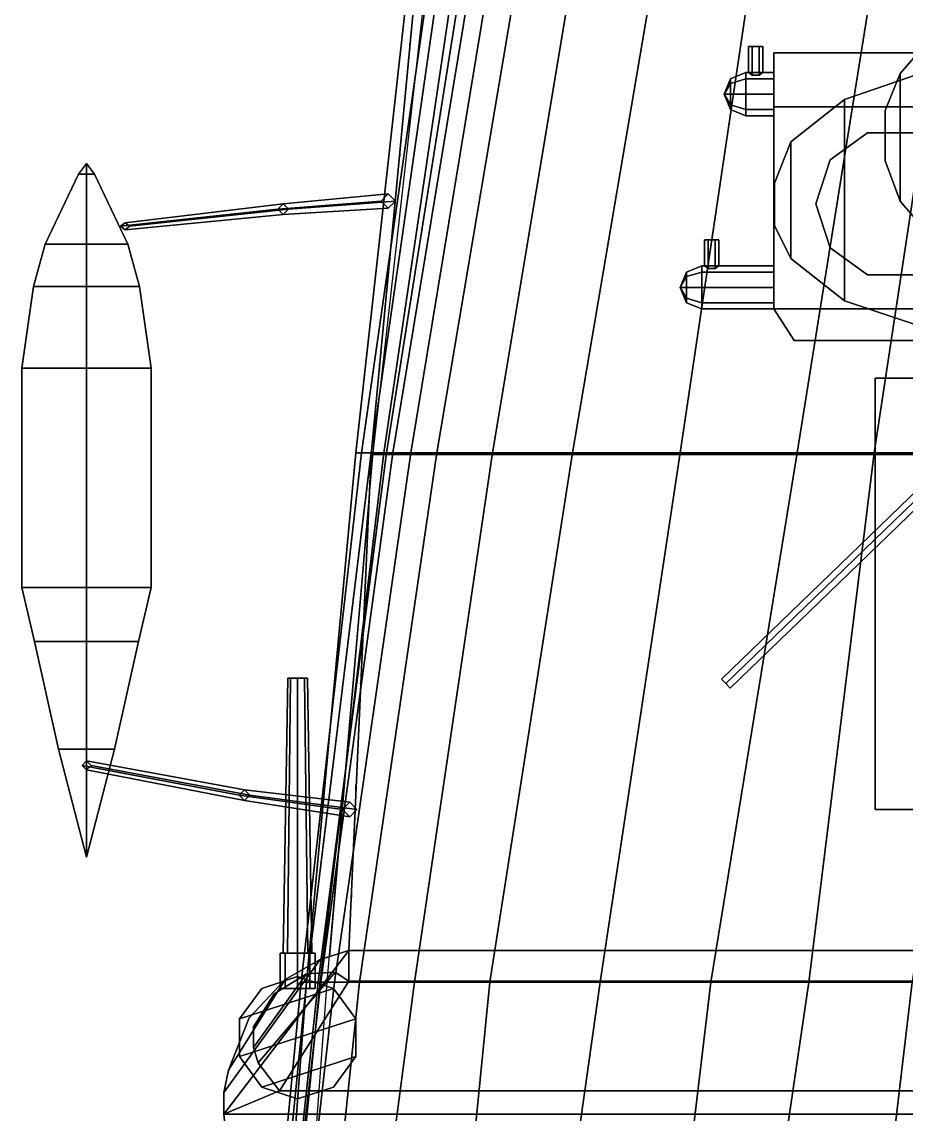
# Model space of a CAD drawing. Header units: millimetres. Extents: x -15 to 15, y -108 to 101.
# Drawn here: x -14.67 to -4.82, y 30.51 to 42.67 of the extents above; entities that cross this region are included whole.
import ezdxf

# ---------------------------------------------------------------- set-up
doc = ezdxf.new("R2010")
doc.units = ezdxf.units.MM
for name, color, linetype in [('boats', 1, 'Continuous'), ('citadelle', 3, 'Continuous'), ('gun', 1, 'Continuous'), ('platforms', 6, 'Continuous'), ('railings', 6, 'Continuous'), ('rangefinders', 2, 'Continuous'), ('superstructure', 4, 'Continuous'), ('turret', 2, 'Continuous')]:
    doc.layers.add(name, color=color, linetype=linetype)

msp = doc.modelspace()

# ---------------------------------------------------------------- linework, layer by layer
for points in [[(-10.3, 43.74, 1.8), (-10.05, 43.74, -2.09), (-10.89, 37.87, -2.09), (-10.95, 37.87, 1.77)], [(-10.1, 43.74, 1.9), (-10.3, 43.74, 1.8), (-10.95, 37.87, 1.77), (-10.76, 37.87, 1.9)], [(-10.05, 43.74, -2.09), (-9.94, 43.74, -3.04), (-10.78, 37.87, -3.04), (-10.89, 37.87, -2.09)], [(-9.94, 43.74, -3.04), (-9.77, 43.74, -3.26), (-10.64, 37.87, -3.26), (-10.78, 37.87, -3.04)], [(-9.77, 43.74, -3.26), (-9.68, 43.74, -4.67), (-10.61, 37.87, -4.67), (-10.64, 37.87, -3.26)], [(-9.68, 43.74, -4.67), (-9.57, 43.74, -5.55), (-10.54, 37.87, -5.55), (-10.61, 37.87, -4.67)], [(-9.57, 43.74, -5.55), (-9.37, 43.74, -6.29), (-10.34, 37.87, -6.29), (-10.54, 37.87, -5.55)], [(-9.37, 43.74, -6.29), (-9.06, 43.74, -6.87), (-10.05, 37.87, -6.87), (-10.34, 37.87, -6.29)], [(-9.06, 43.74, -6.87), (-8.45, 43.74, -7.58), (-9.43, 37.87, -7.58), (-10.05, 37.87, -6.87)], [(-8.45, 43.74, -7.58), (-7.54, 43.74, -8.23), (-8.54, 37.87, -8.23), (-9.43, 37.87, -7.58)], [(-7.54, 43.74, -8.23), (-6.47, 43.74, -8.76), (-7.34, 37.87, -8.76), (-8.54, 37.87, -8.23)], [(-6.47, 43.74, -8.76), (-5.1, 43.74, -9.13), (-6.04, 37.87, -9.13), (-7.34, 37.87, -8.76)], [(-5.1, 43.74, -9.13), (-4.29, 43.74, -9.3), (-5.18, 37.87, -9.3), (-6.04, 37.87, -9.13)], [(-4.29, 43.74, -9.3), (-3.31, 43.74, -9.42), (-3.99, 37.87, -9.42), (-5.18, 37.87, -9.3)], [(-10.59, 40.75, 6.02), (-10.67, 40.67, 6.02), (-11.82, 40.58, 7.02), (-11.76, 40.64, 7.02)], [(-10.51, 40.67, 6.02), (-10.59, 40.75, 6.02), (-11.76, 40.64, 7.02), (-11.7, 40.58, 7.02)], [(-10.59, 40.75, 2.39), (-10.67, 40.67, 2.39), (-10.67, 40.67, 6.02), (-10.59, 40.75, 6.02)], [(-10.51, 40.67, 2.39), (-10.59, 40.75, 2.39), (-10.59, 40.75, 6.02), (-10.51, 40.67, 6.02)], [(-11.76, 40.64, 7.02), (-11.82, 40.58, 7.02), (-13.57, 40.39, 8.28), (-13.52, 40.43, 8.28)], [(-11.7, 40.58, 7.02), (-11.76, 40.64, 7.02), (-13.52, 40.43, 8.28), (-13.47, 40.39, 8.28)], [(-10.67, 40.67, 6.02), (-10.59, 40.59, 6.02), (-11.76, 40.52, 7.02), (-11.82, 40.58, 7.02)], [(-10.59, 40.59, 6.02), (-10.51, 40.67, 6.02), (-11.7, 40.58, 7.02), (-11.76, 40.52, 7.02)], [(-10.67, 40.67, 2.39), (-10.59, 40.59, 2.39), (-10.59, 40.59, 6.02), (-10.67, 40.67, 6.02)], [(-10.59, 40.59, 2.39), (-10.51, 40.67, 2.39), (-10.51, 40.67, 6.02), (-10.59, 40.59, 6.02)], [(-11.82, 40.58, 7.02), (-11.76, 40.52, 7.02), (-13.52, 40.35, 8.28), (-13.57, 40.39, 8.28)], [(-11.76, 40.52, 7.02), (-11.7, 40.58, 7.02), (-13.47, 40.39, 8.28), (-13.52, 40.35, 8.28)], [(-13.47, 40.39, 8.28), (-13.52, 40.43, 8.28), (-13.57, 40.39, 8.28), (-13.52, 40.35, 8.28)], [(-10.89, 37.87, -2.09), (-10.78, 37.87, -3.04), (-11.5, 31.98, -3.04), (-11.56, 31.98, -2.09)], [(-10.95, 37.87, 1.77), (-10.89, 37.87, -2.09), (-11.56, 31.98, -2.09), (-11.5, 31.98, 1.76)], [(-10.78, 37.87, -3.04), (-10.64, 37.87, -3.26), (-11.35, 31.98, -3.26), (-11.5, 31.98, -3.04)], [(-10.76, 37.87, 1.9), (-10.95, 37.87, 1.77), (-11.5, 31.98, 1.76), (-11.27, 31.98, 1.9)], [(-10.64, 37.87, -3.26), (-10.61, 37.87, -4.67), (-11.37, 31.98, -4.75), (-11.35, 31.98, -3.26)], [(-10.61, 37.87, -4.67), (-10.54, 37.87, -5.55), (-11.34, 31.98, -5.55), (-11.37, 31.98, -4.75)], [(-10.54, 37.87, -5.55), (-10.34, 37.87, -6.29), (-11.19, 31.98, -6.29), (-11.34, 31.98, -5.55)], [(-10.34, 37.87, -6.29), (-10.05, 37.87, -6.87), (-10.91, 31.98, -6.87), (-11.19, 31.98, -6.29)], [(-10.05, 37.87, -6.87), (-9.43, 37.87, -7.58), (-10.3, 31.98, -7.58), (-10.91, 31.98, -6.87)], [(-9.43, 37.87, -7.58), (-8.54, 37.87, -8.23), (-9.46, 31.98, -8.23), (-10.3, 31.98, -7.58)], [(-8.54, 37.87, -8.23), (-7.34, 37.87, -8.76), (-8.23, 31.98, -8.76), (-9.46, 31.98, -8.23)], [(-7.34, 37.87, -8.76), (-6.04, 37.87, -9.13), (-7, 31.98, -9.13), (-8.23, 31.98, -8.76)], [(-6.04, 37.87, -9.13), (-5.18, 37.87, -9.3), (-5.91, 31.98, -9.3), (-7, 31.98, -9.13)], [(-5.18, 37.87, -9.3), (-3.99, 37.87, -9.42), (-4.76, 31.98, -9.42), (-5.91, 31.98, -9.3)], [(-10.8, 37.408, 1.9), (-10.8, 37.408, 1.9), (-11.246, 32.263, 1.9), (-11.03, 32.33, 1.9)], [(-13.9, 34.39, 8.28), (-13.95, 34.44, 8.28), (-14, 34.39, 8.28), (-13.95, 34.34, 8.28)], [(-12.19, 34.12, 7.02), (-12.25, 34.06, 7.02), (-14, 34.39, 8.28), (-13.95, 34.44, 8.28)], [(-12.13, 34.06, 7.02), (-12.19, 34.12, 7.02), (-13.95, 34.44, 8.28), (-13.9, 34.39, 8.28)], [(-12.25, 34.06, 7.02), (-12.19, 34, 7.02), (-13.95, 34.34, 8.28), (-14, 34.39, 8.28)], [(-12.19, 34, 7.02), (-12.13, 34.06, 7.02), (-13.9, 34.39, 8.28), (-13.95, 34.34, 8.28)], [(-11.02, 33.98, 6.02), (-11.1, 33.9, 6.02), (-12.25, 34.06, 7.02), (-12.19, 34.12, 7.02)], [(-11.1, 33.9, 6.02), (-11.02, 33.82, 6.02), (-12.19, 34, 7.02), (-12.25, 34.06, 7.02)], [(-10.94, 33.9, 6.02), (-11.02, 33.98, 6.02), (-12.19, 34.12, 7.02), (-12.13, 34.06, 7.02)], [(-11.02, 33.82, 6.02), (-10.94, 33.9, 6.02), (-12.13, 34.06, 7.02), (-12.19, 34, 7.02)], [(-11.02, 33.98, 2.39), (-11.1, 33.9, 2.39), (-11.1, 33.9, 6.02), (-11.02, 33.98, 6.02)], [(-10.94, 33.9, 2.39), (-11.02, 33.98, 2.39), (-11.02, 33.98, 6.02), (-10.94, 33.9, 6.02)], [(-11.1, 33.9, 2.39), (-11.02, 33.82, 2.39), (-11.02, 33.82, 6.02), (-11.1, 33.9, 6.02)], [(-11.02, 33.82, 2.39), (-10.94, 33.9, 2.39), (-10.94, 33.9, 6.02), (-11.02, 33.82, 6.02)], [(-11.5, 31.98, 1.76), (-11.56, 31.98, -2.09), (-12.13, 26.04, -2.11), (-11.95, 26.04, 1.74)], [(-11.56, 31.98, -2.09), (-11.5, 31.98, -3.04), (-12.09, 26.04, -3.04), (-12.13, 26.04, -2.11)], [(-11.5, 31.98, -3.04), (-11.35, 31.98, -3.26), (-11.94, 26.04, -3.26), (-12.09, 26.04, -3.04)], [(-11.37, 31.98, -4.75), (-11.34, 31.98, -5.55), (-12.01, 26.04, -5.55), (-12.01, 26.04, -4.75)], [(-11.35, 31.98, -3.26), (-11.37, 31.98, -4.75), (-12.01, 26.04, -4.75), (-11.94, 26.04, -3.26)], [(-11.34, 31.98, -5.55), (-11.19, 31.98, -6.29), (-11.86, 26.04, -6.29), (-12.01, 26.04, -5.55)], [(-11.27, 31.98, 1.9), (-11.5, 31.98, 1.76), (-11.95, 26.04, 1.74), (-11.71, 26.04, 1.9)], [(-11.19, 31.98, -6.29), (-10.91, 31.98, -6.87), (-11.53, 26.04, -7), (-11.86, 26.04, -6.29)], [(-10.91, 31.98, -6.87), (-10.3, 31.98, -7.58), (-11.08, 26.04, -7.58), (-11.53, 26.04, -7)], [(-10.3, 31.98, -7.58), (-9.46, 31.98, -8.23), (-10.05, 26.04, -8.31), (-11.08, 26.04, -7.58)], [(-9.46, 31.98, -8.23), (-8.23, 31.98, -8.76), (-9.07, 26.04, -8.76), (-10.05, 26.04, -8.31)], [(-8.23, 31.98, -8.76), (-7, 31.98, -9.13), (-7.71, 26.04, -9.13), (-9.07, 26.04, -8.76)], [(-7, 31.98, -9.13), (-5.91, 31.98, -9.3), (-6.78, 26.04, -9.3), (-7.71, 26.04, -9.13)], [(-5.91, 31.98, -9.3), (-4.76, 31.98, -9.42), (-5.46, 26.04, -9.42), (-6.78, 26.04, -9.3)], [(-4.76, 31.98, -9.42), (-2.49, 31.98, -9.51), (-3.25, 26.04, -9.51), (-5.46, 26.04, -9.42)]]:
    msp.add_3dface(points)
at = {"layer": 'boats'}
for points in [[(-13.95, 41.09, 6.54), (-13.95, 40.97, 6.11), (-14.04, 40.97, 6.96), (-13.95, 41.09, 6.97)], [(-13.95, 41.09, 6.97), (-14.04, 40.97, 6.96), (-13.95, 40.97, 6.11), (-13.95, 41.09, 6.54)], [(-13.95, 41.09, 6.97), (-13.86, 40.97, 6.96), (-13.95, 40.97, 6.11), (-13.95, 41.09, 6.54)], [(-13.95, 41.09, 6.54), (-13.95, 40.97, 6.11), (-13.86, 40.97, 6.96), (-13.95, 41.09, 6.97)], [(-13.95, 40.97, 6.11), (-13.95, 40.19, 5.98), (-14.41, 40.19, 6.84), (-14.04, 40.97, 6.96)], [(-14.04, 40.97, 6.96), (-14.41, 40.19, 6.84), (-13.95, 40.19, 5.98), (-13.95, 40.97, 6.11)], [(-13.86, 40.97, 6.96), (-13.49, 40.19, 6.84), (-13.95, 40.19, 5.98), (-13.95, 40.97, 6.11)], [(-13.95, 40.97, 6.11), (-13.95, 40.19, 5.98), (-13.49, 40.19, 6.84), (-13.86, 40.97, 6.96)], [(-14.41, 40.19, 6.84), (-14.54, 39.72, 6.71), (-13.95, 39.72, 5.98), (-13.95, 40.19, 5.98)], [(-13.95, 40.19, 5.98), (-13.95, 39.72, 5.98), (-14.54, 39.72, 6.71), (-14.41, 40.19, 6.84)], [(-13.95, 40.19, 5.98), (-13.95, 39.72, 5.98), (-13.36, 39.72, 6.71), (-13.49, 40.19, 6.84)], [(-13.49, 40.19, 6.84), (-13.36, 39.72, 6.71), (-13.95, 39.72, 5.98), (-13.95, 40.19, 5.98)], [(-13.95, 39.72, 5.98), (-13.95, 38.81, 5.98), (-14.67, 38.81, 6.71), (-14.54, 39.72, 6.71)], [(-14.54, 39.72, 6.71), (-14.67, 38.81, 6.71), (-13.95, 38.81, 5.98), (-13.95, 39.72, 5.98)], [(-13.36, 39.72, 6.71), (-13.23, 38.81, 6.71), (-13.95, 38.81, 5.98), (-13.95, 39.72, 5.98)], [(-13.95, 39.72, 5.98), (-13.95, 38.81, 5.98), (-13.23, 38.81, 6.71), (-13.36, 39.72, 6.71)], [(-13.95, 38.81, 5.98), (-13.95, 36.37, 5.98), (-14.67, 36.37, 6.69), (-14.67, 38.81, 6.71)], [(-14.67, 38.81, 6.71), (-14.67, 36.37, 6.69), (-13.95, 36.37, 5.98), (-13.95, 38.81, 5.98)], [(-13.23, 38.81, 6.71), (-13.23, 36.37, 6.69), (-13.95, 36.37, 5.98), (-13.95, 38.81, 5.98)], [(-13.95, 38.81, 5.98), (-13.95, 36.37, 5.98), (-13.23, 36.37, 6.69), (-13.23, 38.81, 6.71)], [(-14.67, 36.37, 6.69), (-14.53, 35.77, 6.69), (-13.95, 35.77, 5.98), (-13.95, 36.37, 5.98)], [(-13.95, 36.37, 5.98), (-13.95, 35.77, 5.98), (-14.53, 35.77, 6.69), (-14.67, 36.37, 6.69)], [(-13.95, 36.37, 5.98), (-13.95, 35.77, 5.98), (-13.37, 35.77, 6.69), (-13.23, 36.37, 6.69)], [(-13.23, 36.37, 6.69), (-13.37, 35.77, 6.69), (-13.95, 35.77, 5.98), (-13.95, 36.37, 5.98)], [(-13.95, 35.77, 5.98), (-13.95, 34.57, 5.98), (-14.26, 34.57, 6.99), (-14.53, 35.77, 6.69)], [(-14.53, 35.77, 6.69), (-14.26, 34.57, 6.99), (-13.95, 34.57, 5.98), (-13.95, 35.77, 5.98)], [(-13.37, 35.77, 6.69), (-13.64, 34.57, 6.99), (-13.95, 34.57, 5.98), (-13.95, 35.77, 5.98)], [(-13.95, 35.77, 5.98), (-13.95, 34.57, 5.98), (-13.64, 34.57, 6.99), (-13.37, 35.77, 6.69)], [(-14.26, 34.57, 6.99), (-13.95, 33.37, 6.98), (-13.95, 33.37, 6.77), (-13.95, 34.57, 5.98)], [(-13.95, 34.57, 5.98), (-13.95, 33.37, 6.77), (-13.95, 33.37, 6.98), (-14.26, 34.57, 6.99)], [(-13.95, 34.57, 5.98), (-13.95, 33.37, 6.77), (-13.95, 33.37, 6.98), (-13.64, 34.57, 6.99)], [(-13.64, 34.57, 6.99), (-13.95, 33.37, 6.98), (-13.95, 33.37, 6.77), (-13.95, 34.57, 5.98)]]:
    msp.add_3dface(points, dxfattribs=at)
at = {"layer": 'citadelle'}
for points in [[(-10.26, 43.33, 4.59), (-10.26, 43.33, 1.9), (-10.78, 37.85, 1.9), (-10.78, 37.85, 4.59)], [(10.26, 43.33, 4.59), (-10.26, 43.33, 4.59), (-10.78, 37.85, 4.59), (10.78, 37.85, 4.59)], [(-10.78, 37.85, 4.59), (-10.78, 37.85, 1.9), (-11.03, 32.33, 1.9), (-11.03, 32.33, 4.59)], [(10.78, 37.85, 4.59), (-10.78, 37.85, 4.59), (-11.03, 32.33, 4.59), (11.03, 32.33, 4.59)], [(-12.42, 30.51, 3.04), (-11.8, 30.77, 3.04), (-11.03, 31.99, 3.04), (-11.03, 32.33, 3.04)], [(-12.42, 30.75, 3.04), (-12.42, 30.51, 3.04), (-11.03, 32.33, 3.04), (-11.35, 32.23, 3.04)], [(-12.37, 31, 3.04), (-12.42, 30.75, 3.04), (-11.35, 32.23, 3.04), (-11.74, 32.01, 3.04)], [(-11.74, 32.01, 1.9), (-11.74, 32.01, 3.04), (-11.35, 32.23, 3.04), (-11.35, 32.23, 1.9)], [(-11.35, 32.23, 1.9), (-11.35, 32.23, 3.04), (-11.03, 32.33, 3.04), (-11.03, 32.33, 1.9)], [(-11.03, 31.99, 3.04), (-11.03, 31.99, 4.59), (-11.03, 32.33, 4.59), (-11.03, 32.33, 3.04)], [(11.03, 32.33, 4.59), (-11.03, 32.33, 4.59), (-11.03, 31.99, 4.59), (11.03, 31.99, 4.59)], [(-12.09, 31.25, 3.95), (-11.5, 32.07, 3.95), (-11.18, 32.09, 3.95), (-12.04, 31.08, 3.95)], [(-11.5, 32.07, 4.59), (-12.09, 31.25, 4.59), (-12.04, 31.08, 4.59), (-11.18, 32.09, 4.59)], [(-12.04, 31.08, 3.95), (-11.18, 32.09, 3.95), (-11.03, 31.99, 3.95), (-11.8, 30.77, 3.95)], [(-11.18, 32.09, 4.59), (-12.04, 31.08, 4.59), (-11.8, 30.77, 4.59), (-11.03, 31.99, 4.59)], [(-11.5, 32.07, 3.95), (-11.5, 32.07, 4.59), (-11.18, 32.09, 4.59), (-11.18, 32.09, 3.95)], [(-11.18, 32.09, 3.95), (-11.18, 32.09, 4.59), (-11.03, 31.99, 4.59), (-11.03, 31.99, 3.95)], [(-12.14, 31.58, 3.04), (-12.37, 31, 3.04), (-11.74, 32.01, 3.04), (-12.14, 31.58, 3.04)], [(-12.14, 31.58, 1.9), (-12.14, 31.58, 3.04), (-11.74, 32.01, 3.04), (-11.74, 32.01, 1.9)], [(-12.09, 31.48, 3.95), (-11.86, 31.85, 3.95), (-11.5, 32.07, 3.95), (-12.09, 31.25, 3.95)], [(-11.86, 31.85, 4.59), (-12.09, 31.48, 4.59), (-12.09, 31.25, 4.59), (-11.5, 32.07, 4.59)], [(-11.86, 31.85, 3.95), (-11.86, 31.85, 4.59), (-11.5, 32.07, 4.59), (-11.5, 32.07, 3.95)], [(-11.8, 30.77, 3.04), (-11.8, 30.77, 3.95), (-11.03, 31.99, 3.95), (-11.03, 31.99, 3.04)], [(11.03, 31.99, 4.59), (-11.03, 31.99, 4.59), (-11.8, 30.77, 4.59), (11.8, 30.77, 4.59)], [(-12.09, 31.48, 3.95), (-12.09, 31.48, 4.59), (-11.86, 31.85, 4.59), (-11.86, 31.85, 3.95)], [(-12.37, 31, 1.9), (-12.37, 31, 3.04), (-12.14, 31.58, 3.04), (-12.14, 31.58, 1.9)], [(-12.09, 31.25, 3.95), (-12.09, 31.25, 4.59), (-12.09, 31.48, 4.59), (-12.09, 31.48, 3.95)], [(-12.04, 31.08, 3.95), (-12.04, 31.08, 4.59), (-12.09, 31.25, 4.59), (-12.09, 31.25, 3.95)], [(-12.42, 30.75, 1.9), (-12.42, 30.75, 3.04), (-12.37, 31, 3.04), (-12.37, 31, 1.9)], [(-11.8, 30.77, 3.95), (-11.8, 30.77, 4.59), (-12.04, 31.08, 4.59), (-12.04, 31.08, 3.95)], [(-12.42, 30.51, 3.04), (-12.42, 30.51, 4.59), (-11.8, 30.77, 4.59), (-11.8, 30.77, 3.04)], [(11.8, 30.77, 4.59), (-11.8, 30.77, 4.59), (-12.42, 30.51, 4.59), (12.42, 30.51, 4.59)], [(-12.42, 30.51, 1.9), (-12.42, 30.51, 3.04), (-12.42, 30.75, 3.04), (-12.42, 30.75, 1.9)], [(-12.41, 30.4, 1.9), (-12.41, 30.4, 4.59), (-12.42, 30.51, 4.59), (-12.42, 30.51, 1.9)], [(12.42, 30.51, 4.59), (-12.42, 30.51, 4.59), (-11.63, 22.75, 4.59), (11.63, 22.75, 4.59)]]:
    msp.add_3dface(points, dxfattribs=at)
at = {"layer": 'gun'}
for points in [[(-11.71, 35.36, 3.56), (-11.678, 35.36, 3.482), (-11.713, 32.3, 3.447), (-11.76, 32.3, 3.56)], [(-11.678, 35.36, 3.638), (-11.71, 35.36, 3.56), (-11.76, 32.3, 3.56), (-11.713, 32.3, 3.673)], [(-11.678, 35.36, 3.482), (-11.6, 35.36, 3.45), (-11.6, 32.3, 3.4), (-11.713, 32.3, 3.447)], [(-11.6, 35.36, 3.67), (-11.678, 35.36, 3.638), (-11.713, 32.3, 3.673), (-11.6, 32.3, 3.72)], [(-11.49, 35.36, 3.56), (-11.678, 35.36, 3.482), (-11.71, 35.36, 3.56), (-11.522, 35.36, 3.638)], [(-11.522, 35.36, 3.638), (-11.71, 35.36, 3.56), (-11.678, 35.36, 3.638), (-11.6, 35.36, 3.67)], [(-11.522, 35.36, 3.482), (-11.6, 35.36, 3.45), (-11.678, 35.36, 3.482), (-11.49, 35.36, 3.56)], [(-11.6, 35.36, 3.45), (-11.522, 35.36, 3.482), (-11.487, 32.3, 3.447), (-11.6, 32.3, 3.4)], [(-11.522, 35.36, 3.638), (-11.6, 35.36, 3.67), (-11.6, 32.3, 3.72), (-11.487, 32.3, 3.673)], [(-11.522, 35.36, 3.482), (-11.49, 35.36, 3.56), (-11.44, 32.3, 3.56), (-11.487, 32.3, 3.447)], [(-11.49, 35.36, 3.56), (-11.522, 35.36, 3.638), (-11.487, 32.3, 3.673), (-11.44, 32.3, 3.56)], [(-11.76, 32.3, 3.56), (-11.713, 32.3, 3.447), (-11.738, 32.3, 3.422), (-11.795, 32.3, 3.56)], [(-11.713, 32.3, 3.673), (-11.76, 32.3, 3.56), (-11.795, 32.3, 3.56), (-11.738, 32.3, 3.698)], [(-11.795, 32.3, 3.56), (-11.738, 32.3, 3.422), (-11.738, 31.91, 3.422), (-11.795, 31.91, 3.56)], [(-11.738, 32.3, 3.698), (-11.795, 32.3, 3.56), (-11.795, 31.91, 3.56), (-11.738, 31.91, 3.698)], [(-11.713, 32.3, 3.447), (-11.6, 32.3, 3.4), (-11.6, 32.3, 3.365), (-11.738, 32.3, 3.422)], [(-11.6, 32.3, 3.72), (-11.713, 32.3, 3.673), (-11.738, 32.3, 3.698), (-11.6, 32.3, 3.755)], [(-11.738, 32.3, 3.422), (-11.6, 32.3, 3.365), (-11.6, 31.91, 3.365), (-11.738, 31.91, 3.422)], [(-11.6, 32.3, 3.755), (-11.738, 32.3, 3.698), (-11.738, 31.91, 3.698), (-11.6, 31.91, 3.755)], [(-11.487, 32.3, 3.673), (-11.6, 32.3, 3.72), (-11.6, 32.3, 3.755), (-11.462, 32.3, 3.698)], [(-11.6, 32.3, 3.4), (-11.487, 32.3, 3.447), (-11.462, 32.3, 3.422), (-11.6, 32.3, 3.365)], [(-11.6, 32.3, 3.365), (-11.462, 32.3, 3.422), (-11.462, 31.91, 3.422), (-11.6, 31.91, 3.365)], [(-11.462, 32.3, 3.698), (-11.6, 32.3, 3.755), (-11.6, 31.91, 3.755), (-11.462, 31.91, 3.698)], [(-11.44, 32.3, 3.56), (-11.487, 32.3, 3.673), (-11.462, 32.3, 3.698), (-11.405, 32.3, 3.56)], [(-11.487, 32.3, 3.447), (-11.44, 32.3, 3.56), (-11.405, 32.3, 3.56), (-11.462, 32.3, 3.422)], [(-11.462, 32.3, 3.422), (-11.405, 32.3, 3.56), (-11.405, 31.91, 3.56), (-11.462, 31.91, 3.422)], [(-11.405, 32.3, 3.56), (-11.462, 32.3, 3.698), (-11.462, 31.91, 3.698), (-11.405, 31.91, 3.56)]]:
    msp.add_3dface(points, dxfattribs=at)
at = {"layer": 'platforms'}
for points in [[(-0.033, 41.838, 27.28), (0, 41.9, 27.35), (-8.388, 46.36, 27.35), (-8.421, 46.298, 27.28)], [(0, 41.9, 27.21), (-0.033, 41.838, 27.28), (-8.421, 46.298, 27.28), (-8.388, 46.36, 27.21)], [(0.033, 41.962, 27.28), (0, 41.9, 27.21), (-8.388, 46.36, 27.21), (-8.355, 46.422, 27.28)], [(0, 41.9, 27.35), (0.033, 41.962, 27.28), (-8.355, 46.422, 27.28), (-8.388, 46.36, 27.35)], [(-5.51, 41.8, 19.77), (-5.51, 39.56, 19.77), (-3.3, 38.82, 19.77), (-3.3, 42.56, 19.77)], [(-3.3, 42.56, 19.77), (-3.3, 42.56, 19.55), (-5.51, 41.8, 19.55), (-5.51, 41.8, 19.77)], [(-3.3, 42.56, 19.55), (-3.3, 38.82, 19.55), (-5.51, 39.56, 19.55), (-5.51, 41.8, 19.55)], [(-4.48, 42.56, 23.83), (-4.48, 40.19, 23.83), (-4.89, 40.67, 23.83), (-4.89, 42.09, 23.83)], [(-4.89, 40.67, 23.98), (-4.48, 40.19, 23.98), (-4.48, 42.56, 23.98), (-4.89, 42.09, 23.98)], [(-4.89, 42.09, 23.98), (-4.48, 42.56, 23.98), (-4.48, 42.56, 23.83), (-4.89, 42.09, 23.83)], [(-4.89, 42.09, 23.83), (-4.89, 40.67, 23.83), (-5.06, 41.12, 23.83), (-5.06, 41.68, 23.83)], [(-5.06, 41.68, 23.98), (-4.89, 42.09, 23.98), (-4.89, 42.09, 23.83), (-5.06, 41.68, 23.83)], [(-5.06, 41.12, 23.98), (-4.89, 40.67, 23.98), (-4.89, 42.09, 23.98), (-5.06, 41.68, 23.98)], [(-0.049, 41.95, 27.28), (0, 41.9, 27.21), (-6.834, 35.301, 27.21), (-6.882, 35.351, 27.28)], [(0, 41.9, 27.35), (-0.049, 41.95, 27.28), (-6.882, 35.351, 27.28), (-6.834, 35.301, 27.35)], [(0.049, 41.85, 27.28), (0, 41.9, 27.35), (-6.834, 35.301, 27.35), (-6.785, 35.25, 27.28)], [(0, 41.9, 27.21), (0.049, 41.85, 27.28), (-6.785, 35.25, 27.28), (-6.834, 35.301, 27.21)], [(-6.11, 41.33, 19.77), (-6.11, 40.03, 19.77), (-5.51, 39.56, 19.77), (-5.51, 41.8, 19.77)], [(-5.51, 41.8, 19.77), (-5.51, 41.8, 19.55), (-6.11, 41.33, 19.55), (-6.11, 41.33, 19.77)], [(-5.51, 41.8, 19.55), (-5.51, 39.56, 19.55), (-6.11, 40.03, 19.55), (-6.11, 41.33, 19.55)], [(-5.06, 41.68, 23.83), (-5.06, 41.12, 23.83), (-5.06, 41.12, 23.98), (-5.06, 41.68, 23.98)], [(-6.11, 41.33, 19.77), (-6.11, 41.33, 19.55), (-6.29, 40.87, 19.55), (-6.29, 40.87, 19.77)], [(-6.11, 41.33, 19.55), (-6.11, 40.03, 19.55), (-6.29, 40.4, 19.55), (-6.29, 40.87, 19.55)], [(-6.29, 40.87, 19.77), (-6.29, 40.4, 19.77), (-6.11, 40.03, 19.77), (-6.11, 41.33, 19.77)], [(-5.06, 41.12, 23.83), (-4.89, 40.67, 23.83), (-4.89, 40.67, 23.98), (-5.06, 41.12, 23.98)], [(-6.29, 40.87, 19.55), (-6.29, 40.4, 19.55), (-6.29, 40.4, 19.77), (-6.29, 40.87, 19.77)], [(-4.89, 40.67, 23.83), (-4.48, 40.19, 23.83), (-4.48, 40.19, 23.98), (-4.89, 40.67, 23.98)], [(-6.29, 40.4, 19.77), (-6.29, 40.4, 19.55), (-6.11, 40.03, 19.55), (-6.11, 40.03, 19.77)], [(-6.11, 40.03, 19.77), (-6.11, 40.03, 19.55), (-5.51, 39.56, 19.55), (-5.51, 39.56, 19.77)], [(-5.51, 39.56, 19.77), (-5.51, 39.56, 19.55), (-3.3, 38.82, 19.55), (-3.3, 38.82, 19.77)], [(-6.882, 35.351, 27.28), (-6.834, 35.301, 27.21), (-6.785, 35.25, 27.28), (-6.834, 35.301, 27.35)]]:
    msp.add_3dface(points, dxfattribs=at)
at = {"layer": 'railings'}
for points in [[(-10.78, 37.85, 5.8), (-10.26, 43.33, 5.8), (-10.26, 43.33, 5.73), (-10.78, 37.85, 5.73)], [(-10.78, 37.85, 5.73), (-10.26, 43.33, 5.73), (-10.26, 43.33, 5.8), (-10.78, 37.85, 5.8)], [(-10.78, 37.85, 5.31), (-10.26, 43.33, 5.31), (-10.26, 43.33, 5.38), (-10.78, 37.85, 5.38)], [(-10.78, 37.85, 5.38), (-10.26, 43.33, 5.38), (-10.26, 43.33, 5.31), (-10.78, 37.85, 5.31)], [(-4.89, 42.09, 24.95), (-4.48, 42.56, 24.95), (-4.48, 42.56, 25.02), (-4.89, 42.09, 25.02)], [(-4.89, 42.09, 25.02), (-4.48, 42.56, 25.02), (-4.48, 42.56, 24.95), (-4.89, 42.09, 24.95)], [(-4.89, 42.09, 24.65), (-4.48, 42.56, 24.65), (-4.48, 42.56, 24.58), (-4.89, 42.09, 24.58)], [(-4.89, 42.09, 24.58), (-4.48, 42.56, 24.58), (-4.48, 42.56, 24.65), (-4.89, 42.09, 24.65)], [(-4.89, 42.09, 24.25), (-4.48, 42.56, 24.25), (-4.48, 42.56, 24.32), (-4.89, 42.09, 24.32)], [(-4.89, 42.09, 24.32), (-4.48, 42.56, 24.32), (-4.48, 42.56, 24.25), (-4.89, 42.09, 24.25)], [(-10.35, 42.42, 4.59), (-10.35, 42.42, 5.73), (-10.35, 42.36, 5.73), (-10.35, 42.36, 4.59)], [(-10.35, 42.36, 4.59), (-10.35, 42.36, 5.73), (-10.35, 42.42, 5.73), (-10.35, 42.42, 4.59)], [(-5.06, 41.68, 25.02), (-4.89, 42.09, 25.02), (-4.89, 42.09, 24.95), (-5.06, 41.68, 24.95)], [(-5.06, 41.68, 24.95), (-4.89, 42.09, 24.95), (-4.89, 42.09, 25.02), (-5.06, 41.68, 25.02)], [(-5.06, 41.68, 24.58), (-4.89, 42.09, 24.58), (-4.89, 42.09, 24.65), (-5.06, 41.68, 24.65)], [(-5.06, 41.68, 24.65), (-4.89, 42.09, 24.65), (-4.89, 42.09, 24.58), (-5.06, 41.68, 24.58)], [(-5.06, 41.68, 24.32), (-4.89, 42.09, 24.32), (-4.89, 42.09, 24.25), (-5.06, 41.68, 24.25)], [(-5.06, 41.68, 24.25), (-4.89, 42.09, 24.25), (-4.89, 42.09, 24.32), (-5.06, 41.68, 24.32)], [(-4.89, 42.09, 23.98), (-4.89, 42.09, 24.95), (-4.91, 42.04, 24.95), (-4.91, 42.04, 23.98)], [(-4.91, 42.04, 23.98), (-4.91, 42.04, 24.95), (-4.89, 42.09, 24.95), (-4.89, 42.09, 23.98)], [(-5.06, 41.12, 24.95), (-5.06, 41.68, 24.95), (-5.06, 41.68, 25.02), (-5.06, 41.12, 25.02)], [(-5.06, 41.12, 25.02), (-5.06, 41.68, 25.02), (-5.06, 41.68, 24.95), (-5.06, 41.12, 24.95)], [(-5.06, 41.63, 23.98), (-5.06, 41.63, 24.95), (-5.06, 41.68, 24.95), (-5.06, 41.68, 23.98)], [(-5.06, 41.68, 23.98), (-5.06, 41.68, 24.95), (-5.06, 41.63, 24.95), (-5.06, 41.63, 23.98)], [(-5.06, 41.12, 24.65), (-5.06, 41.68, 24.65), (-5.06, 41.68, 24.58), (-5.06, 41.12, 24.58)], [(-5.06, 41.12, 24.58), (-5.06, 41.68, 24.58), (-5.06, 41.68, 24.65), (-5.06, 41.12, 24.65)], [(-5.06, 41.12, 24.25), (-5.06, 41.68, 24.25), (-5.06, 41.68, 24.32), (-5.06, 41.12, 24.32)], [(-5.06, 41.12, 24.32), (-5.06, 41.68, 24.32), (-5.06, 41.68, 24.25), (-5.06, 41.12, 24.25)], [(-10.46, 41.23, 4.59), (-10.46, 41.23, 5.73), (-10.46, 41.17, 5.73), (-10.46, 41.17, 4.59)], [(-10.46, 41.17, 4.59), (-10.46, 41.17, 5.73), (-10.46, 41.23, 5.73), (-10.46, 41.23, 4.59)], [(-4.89, 40.67, 25.02), (-5.06, 41.12, 25.02), (-5.06, 41.12, 24.95), (-4.89, 40.67, 24.95)], [(-4.89, 40.67, 24.95), (-5.06, 41.12, 24.95), (-5.06, 41.12, 25.02), (-4.89, 40.67, 25.02)], [(-5.06, 41.12, 23.98), (-5.06, 41.12, 24.95), (-5.04, 41.07, 24.95), (-5.04, 41.07, 23.98)], [(-5.04, 41.07, 23.98), (-5.04, 41.07, 24.95), (-5.06, 41.12, 24.95), (-5.06, 41.12, 23.98)], [(-4.89, 40.67, 24.58), (-5.06, 41.12, 24.58), (-5.06, 41.12, 24.65), (-4.89, 40.67, 24.65)], [(-4.89, 40.67, 24.65), (-5.06, 41.12, 24.65), (-5.06, 41.12, 24.58), (-4.89, 40.67, 24.58)], [(-4.89, 40.67, 24.32), (-5.06, 41.12, 24.32), (-5.06, 41.12, 24.25), (-4.89, 40.67, 24.25)], [(-4.89, 40.67, 24.25), (-5.06, 41.12, 24.25), (-5.06, 41.12, 24.32), (-4.89, 40.67, 24.32)], [(-4.48, 40.19, 24.95), (-4.89, 40.67, 24.95), (-4.89, 40.67, 25.02), (-4.48, 40.19, 25.02)], [(-4.48, 40.19, 25.02), (-4.89, 40.67, 25.02), (-4.89, 40.67, 24.95), (-4.48, 40.19, 24.95)], [(-4.89, 40.67, 23.98), (-4.89, 40.67, 24.95), (-4.85, 40.62, 24.95), (-4.85, 40.62, 23.98)], [(-4.85, 40.62, 23.98), (-4.85, 40.62, 24.95), (-4.89, 40.67, 24.95), (-4.89, 40.67, 23.98)], [(-4.48, 40.19, 24.65), (-4.89, 40.67, 24.65), (-4.89, 40.67, 24.58), (-4.48, 40.19, 24.58)], [(-4.48, 40.19, 24.58), (-4.89, 40.67, 24.58), (-4.89, 40.67, 24.65), (-4.48, 40.19, 24.65)], [(-4.48, 40.19, 24.25), (-4.89, 40.67, 24.25), (-4.89, 40.67, 24.32), (-4.48, 40.19, 24.32)], [(-4.48, 40.19, 24.32), (-4.89, 40.67, 24.32), (-4.89, 40.67, 24.25), (-4.48, 40.19, 24.25)], [(-10.58, 39.98, 4.59), (-10.58, 39.98, 5.73), (-10.57, 40.04, 5.73), (-10.57, 40.04, 4.59)], [(-10.57, 40.04, 4.59), (-10.57, 40.04, 5.73), (-10.58, 39.98, 5.73), (-10.58, 39.98, 4.59)], [(-10.69, 38.8, 4.59), (-10.69, 38.8, 5.73), (-10.69, 38.86, 5.73), (-10.69, 38.86, 4.59)], [(-10.69, 38.86, 4.59), (-10.69, 38.86, 5.73), (-10.69, 38.8, 5.73), (-10.69, 38.8, 4.59)], [(-11.03, 32.33, 5.73), (-10.78, 37.85, 5.73), (-10.78, 37.85, 5.8), (-11.03, 32.33, 5.8)], [(-11.03, 32.33, 5.8), (-10.78, 37.85, 5.8), (-10.78, 37.85, 5.73), (-11.03, 32.33, 5.73)], [(-11.03, 32.33, 5.38), (-10.78, 37.85, 5.38), (-10.78, 37.85, 5.31), (-11.03, 32.33, 5.31)], [(-11.03, 32.33, 5.31), (-10.78, 37.85, 5.31), (-10.78, 37.85, 5.38), (-11.03, 32.33, 5.38)], [(-10.79, 37.61, 4.59), (-10.79, 37.61, 5.73), (-10.79, 37.67, 5.73), (-10.79, 37.67, 4.59)], [(-10.79, 37.67, 4.59), (-10.79, 37.67, 5.73), (-10.79, 37.61, 5.73), (-10.79, 37.61, 4.59)], [(-10.84, 36.48, 4.59), (-10.84, 36.48, 5.73), (-10.84, 36.54, 5.73), (-10.84, 36.54, 4.59)], [(-10.84, 36.54, 4.59), (-10.84, 36.54, 5.73), (-10.84, 36.48, 5.73), (-10.84, 36.48, 4.59)], [(-10.9, 35.3, 4.59), (-10.9, 35.3, 5.73), (-10.89, 35.36, 5.73), (-10.89, 35.36, 4.59)], [(-10.89, 35.36, 4.59), (-10.89, 35.36, 5.73), (-10.9, 35.3, 5.73), (-10.9, 35.3, 4.59)], [(-10.95, 34.11, 4.59), (-10.95, 34.11, 5.73), (-10.95, 34.17, 5.73), (-10.95, 34.17, 4.59)], [(-10.95, 34.17, 4.59), (-10.95, 34.17, 5.73), (-10.95, 34.11, 5.73), (-10.95, 34.11, 4.59)], [(-11, 32.98, 4.59), (-11, 32.98, 5.73), (-11, 32.92, 5.73), (-11, 32.92, 4.59)], [(-11, 32.92, 4.59), (-11, 32.92, 5.73), (-11, 32.98, 5.73), (-11, 32.98, 4.59)], [(-11.03, 31.99, 5.8), (-11.03, 32.33, 5.8), (-11.03, 32.33, 5.73), (-11.03, 31.99, 5.73)], [(-11.03, 31.99, 5.73), (-11.03, 32.33, 5.73), (-11.03, 32.33, 5.8), (-11.03, 31.99, 5.8)], [(-11.03, 31.99, 5.31), (-11.03, 32.33, 5.31), (-11.03, 32.33, 5.38), (-11.03, 31.99, 5.38)], [(-11.03, 31.99, 5.38), (-11.03, 32.33, 5.38), (-11.03, 32.33, 5.31), (-11.03, 31.99, 5.31)], [(-11.8, 30.77, 5.73), (-11.03, 31.99, 5.73), (-11.03, 31.99, 5.8), (-11.8, 30.77, 5.8)], [(-11.8, 30.77, 5.8), (-11.03, 31.99, 5.8), (-11.03, 31.99, 5.73), (-11.8, 30.77, 5.73)], [(-11.8, 30.77, 5.38), (-11.03, 31.99, 5.38), (-11.03, 31.99, 5.31), (-11.8, 30.77, 5.31)], [(-11.8, 30.77, 5.31), (-11.03, 31.99, 5.31), (-11.03, 31.99, 5.38), (-11.8, 30.77, 5.38)], [(-11.15, 31.8, 4.59), (-11.15, 31.8, 5.73), (-11.19, 31.74, 5.73), (-11.19, 31.74, 4.59)], [(-11.19, 31.74, 4.59), (-11.19, 31.74, 5.73), (-11.15, 31.8, 5.73), (-11.15, 31.8, 4.59)], [(-12.42, 30.51, 5.8), (-11.8, 30.77, 5.8), (-11.8, 30.77, 5.73), (-12.42, 30.51, 5.73)], [(-12.42, 30.51, 5.73), (-11.8, 30.77, 5.73), (-11.8, 30.77, 5.8), (-12.42, 30.51, 5.8)], [(-12.42, 30.51, 5.31), (-11.8, 30.77, 5.31), (-11.8, 30.77, 5.38), (-12.42, 30.51, 5.38)], [(-12.42, 30.51, 5.38), (-11.8, 30.77, 5.38), (-11.8, 30.77, 5.31), (-12.42, 30.51, 5.31)], [(-11.63, 22.75, 5.73), (-12.42, 30.51, 5.73), (-12.42, 30.51, 5.8), (-11.63, 22.75, 5.8)], [(-11.63, 22.75, 5.8), (-12.42, 30.51, 5.8), (-12.42, 30.51, 5.73), (-11.63, 22.75, 5.73)], [(-11.63, 22.75, 5.38), (-12.42, 30.51, 5.38), (-12.42, 30.51, 5.31), (-11.63, 22.75, 5.31)], [(-11.63, 22.75, 5.31), (-12.42, 30.51, 5.31), (-12.42, 30.51, 5.38), (-11.63, 22.75, 5.38)], [(-12.18, 30.61, 4.59), (-12.18, 30.61, 5.73), (-12.33, 30.55, 5.73), (-12.33, 30.55, 4.59)], [(-12.33, 30.55, 4.59), (-12.33, 30.55, 5.73), (-12.18, 30.61, 5.73), (-12.18, 30.61, 4.59)]]:
    msp.add_3dface(points, dxfattribs=at)
at = {"layer": 'rangefinders'}
for points in [[(-6.42, 42.39, 21.3), (-6.58, 42.39, 21.3), (-6.54, 42.39, 21.369), (-6.46, 42.39, 21.369)], [(-6.46, 42.39, 21.231), (-6.54, 42.39, 21.231), (-6.58, 42.39, 21.3), (-6.42, 42.39, 21.3)], [(-6.58, 42.1, 21.3), (-6.54, 42.07, 21.369), (-6.54, 42.39, 21.369), (-6.58, 42.39, 21.3)], [(-6.54, 42.07, 21.231), (-6.58, 42.1, 21.3), (-6.58, 42.39, 21.3), (-6.54, 42.39, 21.231)], [(-6.54, 42.07, 21.369), (-6.46, 42.07, 21.369), (-6.46, 42.39, 21.369), (-6.54, 42.39, 21.369)], [(-6.46, 42.07, 21.231), (-6.54, 42.07, 21.231), (-6.54, 42.39, 21.231), (-6.46, 42.39, 21.231)], [(-6.46, 42.07, 21.369), (-6.42, 42.1, 21.3), (-6.42, 42.39, 21.3), (-6.46, 42.39, 21.369)], [(-6.42, 42.1, 21.3), (-6.46, 42.07, 21.231), (-6.46, 42.39, 21.231), (-6.42, 42.39, 21.3)], [(-3.7, 41.72, 22.41), (-3.7, 42.32, 21.41), (-6.3, 42.32, 21.41), (-6.3, 41.72, 22.41)], [(-3.7, 42.32, 20.41), (-3.7, 39.47, 20.41), (-6.3, 39.47, 20.41), (-6.3, 42.32, 20.41)], [(-3.7, 42.32, 21.41), (-3.7, 42.32, 20.41), (-6.3, 42.32, 20.41), (-6.3, 42.32, 21.41)], [(-6.3, 42.32, 21.41), (-6.3, 39.47, 21.41), (-6.3, 39.47, 22.41), (-6.3, 41.72, 22.41)], [(-6.3, 42.32, 20.41), (-6.3, 39.47, 20.41), (-6.3, 39.47, 21.41), (-6.3, 42.32, 21.41)], [(-6.78, 42.03, 21.3), (-6.61, 42.1, 21.3), (-6.61, 42.03, 21.13), (-6.78, 41.98, 21.18)], [(-6.78, 41.98, 21.42), (-6.61, 42.03, 21.47), (-6.61, 42.1, 21.3), (-6.78, 42.03, 21.3)], [(-6.3, 42.03, 21.47), (-6.3, 42.1, 21.3), (-6.61, 42.1, 21.3), (-6.61, 42.03, 21.47)], [(-6.3, 42.1, 21.3), (-6.3, 42.03, 21.13), (-6.61, 42.03, 21.13), (-6.61, 42.1, 21.3)], [(-6.85, 41.86, 21.3), (-6.78, 42.03, 21.3), (-6.78, 41.98, 21.18), (-6.85, 41.86, 21.3)], [(-6.85, 41.86, 21.3), (-6.78, 41.98, 21.42), (-6.78, 42.03, 21.3), (-6.85, 41.86, 21.3)], [(-6.85, 41.86, 21.3), (-6.78, 41.98, 21.18), (-6.78, 41.86, 21.13), (-6.85, 41.86, 21.3)], [(-6.85, 41.86, 21.3), (-6.78, 41.86, 21.47), (-6.78, 41.98, 21.42), (-6.85, 41.86, 21.3)], [(-6.78, 41.98, 21.18), (-6.61, 42.03, 21.13), (-6.61, 41.86, 21.06), (-6.78, 41.86, 21.13)], [(-6.78, 41.86, 21.47), (-6.61, 41.86, 21.54), (-6.61, 42.03, 21.47), (-6.78, 41.98, 21.42)], [(-6.3, 42.03, 21.13), (-6.3, 41.86, 21.06), (-6.61, 41.86, 21.06), (-6.61, 42.03, 21.13)], [(-6.3, 41.86, 21.54), (-6.3, 42.03, 21.47), (-6.61, 42.03, 21.47), (-6.61, 41.86, 21.54)], [(-6.85, 41.86, 21.3), (-6.78, 41.74, 21.18), (-6.78, 41.69, 21.3), (-6.85, 41.86, 21.3)], [(-6.85, 41.86, 21.3), (-6.78, 41.86, 21.13), (-6.78, 41.74, 21.18), (-6.85, 41.86, 21.3)], [(-6.85, 41.86, 21.3), (-6.78, 41.74, 21.42), (-6.78, 41.86, 21.47), (-6.85, 41.86, 21.3)], [(-6.85, 41.86, 21.3), (-6.78, 41.69, 21.3), (-6.78, 41.74, 21.42), (-6.85, 41.86, 21.3)], [(-6.78, 41.86, 21.13), (-6.61, 41.86, 21.06), (-6.61, 41.69, 21.13), (-6.78, 41.74, 21.18)], [(-6.78, 41.74, 21.42), (-6.61, 41.69, 21.47), (-6.61, 41.86, 21.54), (-6.78, 41.86, 21.47)], [(-6.3, 41.86, 21.06), (-6.3, 41.69, 21.13), (-6.61, 41.69, 21.13), (-6.61, 41.86, 21.06)], [(-6.3, 41.69, 21.47), (-6.3, 41.86, 21.54), (-6.61, 41.86, 21.54), (-6.61, 41.69, 21.47)], [(-6.78, 41.74, 21.18), (-6.61, 41.69, 21.13), (-6.61, 41.62, 21.3), (-6.78, 41.69, 21.3)], [(-6.78, 41.69, 21.3), (-6.61, 41.62, 21.3), (-6.61, 41.69, 21.47), (-6.78, 41.74, 21.42)], [(-6.3, 41.72, 22.41), (-6.3, 39.47, 22.41), (-3.7, 39.47, 22.41), (-3.7, 41.72, 22.41)], [(-6.3, 41.69, 21.13), (-6.3, 41.62, 21.3), (-6.61, 41.62, 21.3), (-6.61, 41.69, 21.13)], [(-6.3, 41.62, 21.3), (-6.3, 41.69, 21.47), (-6.61, 41.69, 21.47), (-6.61, 41.62, 21.3)], [(-5.256, 41.429, 19.77), (-5.671, 41.128, 19.77), (-5.671, 41.128, 20.41), (-5.256, 41.429, 20.41)], [(-4.744, 41.429, 19.77), (-5.256, 41.429, 19.77), (-5.256, 41.429, 20.41), (-4.744, 41.429, 20.41)], [(-5.671, 41.128, 19.77), (-5.83, 40.64, 19.77), (-5.83, 40.64, 20.41), (-5.671, 41.128, 20.41)], [(-5.83, 40.64, 19.77), (-5.671, 40.152, 19.77), (-5.671, 40.152, 20.41), (-5.83, 40.64, 20.41)], [(-6.91, 40.24, 22.01), (-7.07, 40.24, 22.01), (-7.03, 40.24, 22.079), (-6.95, 40.24, 22.079)], [(-6.95, 40.24, 21.941), (-7.03, 40.24, 21.941), (-7.07, 40.24, 22.01), (-6.91, 40.24, 22.01)], [(-7.07, 39.95, 22.01), (-7.03, 39.92, 22.079), (-7.03, 40.24, 22.079), (-7.07, 40.24, 22.01)], [(-7.03, 39.92, 21.941), (-7.07, 39.95, 22.01), (-7.07, 40.24, 22.01), (-7.03, 40.24, 21.941)], [(-7.03, 39.92, 22.079), (-6.95, 39.92, 22.079), (-6.95, 40.24, 22.079), (-7.03, 40.24, 22.079)], [(-6.95, 39.92, 21.941), (-7.03, 39.92, 21.941), (-7.03, 40.24, 21.941), (-6.95, 40.24, 21.941)], [(-6.95, 39.92, 22.079), (-6.91, 39.95, 22.01), (-6.91, 40.24, 22.01), (-6.95, 40.24, 22.079)], [(-6.91, 39.95, 22.01), (-6.95, 39.92, 21.941), (-6.95, 40.24, 21.941), (-6.91, 40.24, 22.01)], [(-5.671, 40.152, 19.77), (-5.256, 39.851, 19.77), (-5.256, 39.851, 20.41), (-5.671, 40.152, 20.41)], [(-7.34, 39.71, 22.01), (-7.27, 39.88, 22.01), (-7.27, 39.83, 21.89), (-7.34, 39.71, 22.01)], [(-7.34, 39.71, 22.01), (-7.27, 39.83, 22.13), (-7.27, 39.88, 22.01), (-7.34, 39.71, 22.01)], [(-7.27, 39.88, 22.01), (-7.1, 39.95, 22.01), (-7.1, 39.88, 21.84), (-7.27, 39.83, 21.89)], [(-7.27, 39.83, 22.13), (-7.1, 39.88, 22.18), (-7.1, 39.95, 22.01), (-7.27, 39.88, 22.01)], [(-7.27, 39.83, 21.89), (-7.1, 39.88, 21.84), (-7.1, 39.71, 21.77), (-7.27, 39.71, 21.84)], [(-7.27, 39.71, 22.18), (-7.1, 39.71, 22.25), (-7.1, 39.88, 22.18), (-7.27, 39.83, 22.13)], [(-6.3, 39.88, 22.18), (-6.3, 39.95, 22.01), (-7.1, 39.95, 22.01), (-7.1, 39.88, 22.18)], [(-6.3, 39.95, 22.01), (-6.3, 39.88, 21.84), (-7.1, 39.88, 21.84), (-7.1, 39.95, 22.01)], [(-6.3, 39.71, 22.25), (-6.3, 39.88, 22.18), (-7.1, 39.88, 22.18), (-7.1, 39.71, 22.25)], [(-6.3, 39.88, 21.84), (-6.3, 39.71, 21.77), (-7.1, 39.71, 21.77), (-7.1, 39.88, 21.84)], [(-7.34, 39.71, 22.01), (-7.27, 39.83, 21.89), (-7.27, 39.71, 21.84), (-7.34, 39.71, 22.01)], [(-7.34, 39.71, 22.01), (-7.27, 39.71, 22.18), (-7.27, 39.83, 22.13), (-7.34, 39.71, 22.01)], [(-5.256, 39.851, 19.77), (-4.744, 39.851, 19.77), (-4.744, 39.851, 20.41), (-5.256, 39.851, 20.41)], [(-7.34, 39.71, 22.01), (-7.27, 39.59, 21.89), (-7.27, 39.54, 22.01), (-7.34, 39.71, 22.01)], [(-7.34, 39.71, 22.01), (-7.27, 39.71, 21.84), (-7.27, 39.59, 21.89), (-7.34, 39.71, 22.01)], [(-7.34, 39.71, 22.01), (-7.27, 39.59, 22.13), (-7.27, 39.71, 22.18), (-7.34, 39.71, 22.01)], [(-7.34, 39.71, 22.01), (-7.27, 39.54, 22.01), (-7.27, 39.59, 22.13), (-7.34, 39.71, 22.01)], [(-7.27, 39.71, 21.84), (-7.1, 39.71, 21.77), (-7.1, 39.54, 21.84), (-7.27, 39.59, 21.89)], [(-7.27, 39.59, 22.13), (-7.1, 39.54, 22.18), (-7.1, 39.71, 22.25), (-7.27, 39.71, 22.18)], [(-6.3, 39.54, 22.18), (-6.3, 39.71, 22.25), (-7.1, 39.71, 22.25), (-7.1, 39.54, 22.18)], [(-6.3, 39.71, 21.77), (-6.3, 39.54, 21.84), (-7.1, 39.54, 21.84), (-7.1, 39.71, 21.77)], [(-7.27, 39.59, 21.89), (-7.1, 39.54, 21.84), (-7.1, 39.47, 22.01), (-7.27, 39.54, 22.01)], [(-7.27, 39.54, 22.01), (-7.1, 39.47, 22.01), (-7.1, 39.54, 22.18), (-7.27, 39.59, 22.13)], [(-6.3, 39.47, 22.01), (-6.3, 39.54, 22.18), (-7.1, 39.54, 22.18), (-7.1, 39.47, 22.01)], [(-6.3, 39.54, 21.84), (-6.3, 39.47, 22.01), (-7.1, 39.47, 22.01), (-7.1, 39.54, 21.84)], [(-6.3, 39.47, 22.41), (-6.07, 39.12, 22.41), (-3.93, 39.12, 22.41), (-3.7, 39.47, 22.41)], [(-3.7, 39.47, 20.41), (-3.93, 39.12, 20.41), (-6.07, 39.12, 20.41), (-6.3, 39.47, 20.41)], [(-6.3, 39.47, 20.41), (-6.07, 39.12, 20.41), (-6.07, 39.12, 22.41), (-6.3, 39.47, 22.41)], [(-6.07, 39.12, 22.41), (-6.07, 39.12, 20.41), (-3.93, 39.12, 20.41), (-3.93, 39.12, 22.41)]]:
    msp.add_3dface(points, dxfattribs=at)
at = {"layer": 'superstructure'}
for points in [[(-5.17, 38.7, 5.23), (-5.17, 33.9, 5.23), (-3.34, 33.9, 5.89), (-3.34, 38.7, 5.89)], [(-5.17, 38.7, 4.59), (-5.17, 33.9, 4.59), (-5.17, 33.9, 5.23), (-5.17, 38.7, 5.23)], [(-3.34, 38.7, 5.89), (-3.34, 38.7, 4.59), (-5.17, 38.7, 4.59), (-5.17, 38.7, 5.23)], [(-5.17, 33.9, 5.23), (-5.17, 33.9, 4.59), (-3.34, 33.9, 4.59), (-3.34, 33.9, 5.89)]]:
    msp.add_3dface(points, dxfattribs=at)
at = {"layer": 'turret'}
for points in [[(-12, 31.91, 3.04), (-11.6, 32.04, 3.04), (-11.2, 31.91, 3.04), (-12.247, 31.57, 3.04)], [(-12.247, 31.57, 3.95), (-11.2, 31.91, 3.95), (-11.6, 32.04, 3.95), (-12, 31.91, 3.95)], [(-12, 31.91, 3.95), (-11.6, 32.04, 3.95), (-11.6, 32.04, 3.04), (-12, 31.91, 3.04)], [(-11.6, 32.04, 3.95), (-11.2, 31.91, 3.95), (-11.2, 31.91, 3.04), (-11.6, 32.04, 3.04)], [(-12.247, 31.57, 3.04), (-11.2, 31.91, 3.04), (-10.953, 31.57, 3.04), (-12.247, 31.15, 3.04)], [(-12.247, 31.15, 3.95), (-10.953, 31.57, 3.95), (-11.2, 31.91, 3.95), (-12.247, 31.57, 3.95)], [(-12.247, 31.57, 3.95), (-12, 31.91, 3.95), (-12, 31.91, 3.04), (-12.247, 31.57, 3.04)], [(-11.2, 31.91, 3.95), (-10.953, 31.57, 3.95), (-10.953, 31.57, 3.04), (-11.2, 31.91, 3.04)], [(-12.247, 31.15, 3.04), (-10.953, 31.57, 3.04), (-10.953, 31.15, 3.04), (-12, 30.81, 3.04)], [(-12, 30.81, 3.95), (-10.953, 31.15, 3.95), (-10.953, 31.57, 3.95), (-12.247, 31.15, 3.95)], [(-12.247, 31.15, 3.95), (-12.247, 31.57, 3.95), (-12.247, 31.57, 3.04), (-12.247, 31.15, 3.04)], [(-10.953, 31.57, 3.95), (-10.953, 31.15, 3.95), (-10.953, 31.15, 3.04), (-10.953, 31.57, 3.04)], [(-4.7, 26.9, 8.63), (-3.13, 31.34, 9.06), (-4.18, 31.23, 5.7), (-5.46, 26.87, 5.7)], [(-12, 30.81, 3.95), (-12.247, 31.15, 3.95), (-12.247, 31.15, 3.04), (-12, 30.81, 3.04)], [(-12, 30.81, 3.04), (-10.953, 31.15, 3.04), (-11.2, 30.81, 3.04), (-11.6, 30.68, 3.04)], [(-11.6, 30.68, 3.95), (-11.2, 30.81, 3.95), (-10.953, 31.15, 3.95), (-12, 30.81, 3.95)], [(-10.953, 31.15, 3.95), (-11.2, 30.81, 3.95), (-11.2, 30.81, 3.04), (-10.953, 31.15, 3.04)], [(-5.46, 26.87, 5.7), (-4.18, 31.23, 5.7), (-4.906, 27.682, 5.7), (-5.31, 25.65, 5.7)], [(-4.18, 31.23, 5.7), (-3.755, 29.405, 5.7), (-4.906, 27.682, 5.7)], [(-11.6, 30.68, 3.95), (-12, 30.81, 3.95), (-12, 30.81, 3.04), (-11.6, 30.68, 3.04)], [(-11.2, 30.81, 3.95), (-11.6, 30.68, 3.95), (-11.6, 30.68, 3.04), (-11.2, 30.81, 3.04)]]:
    msp.add_3dface(points, dxfattribs=at)

doc.saveas('drawing.dxf')
